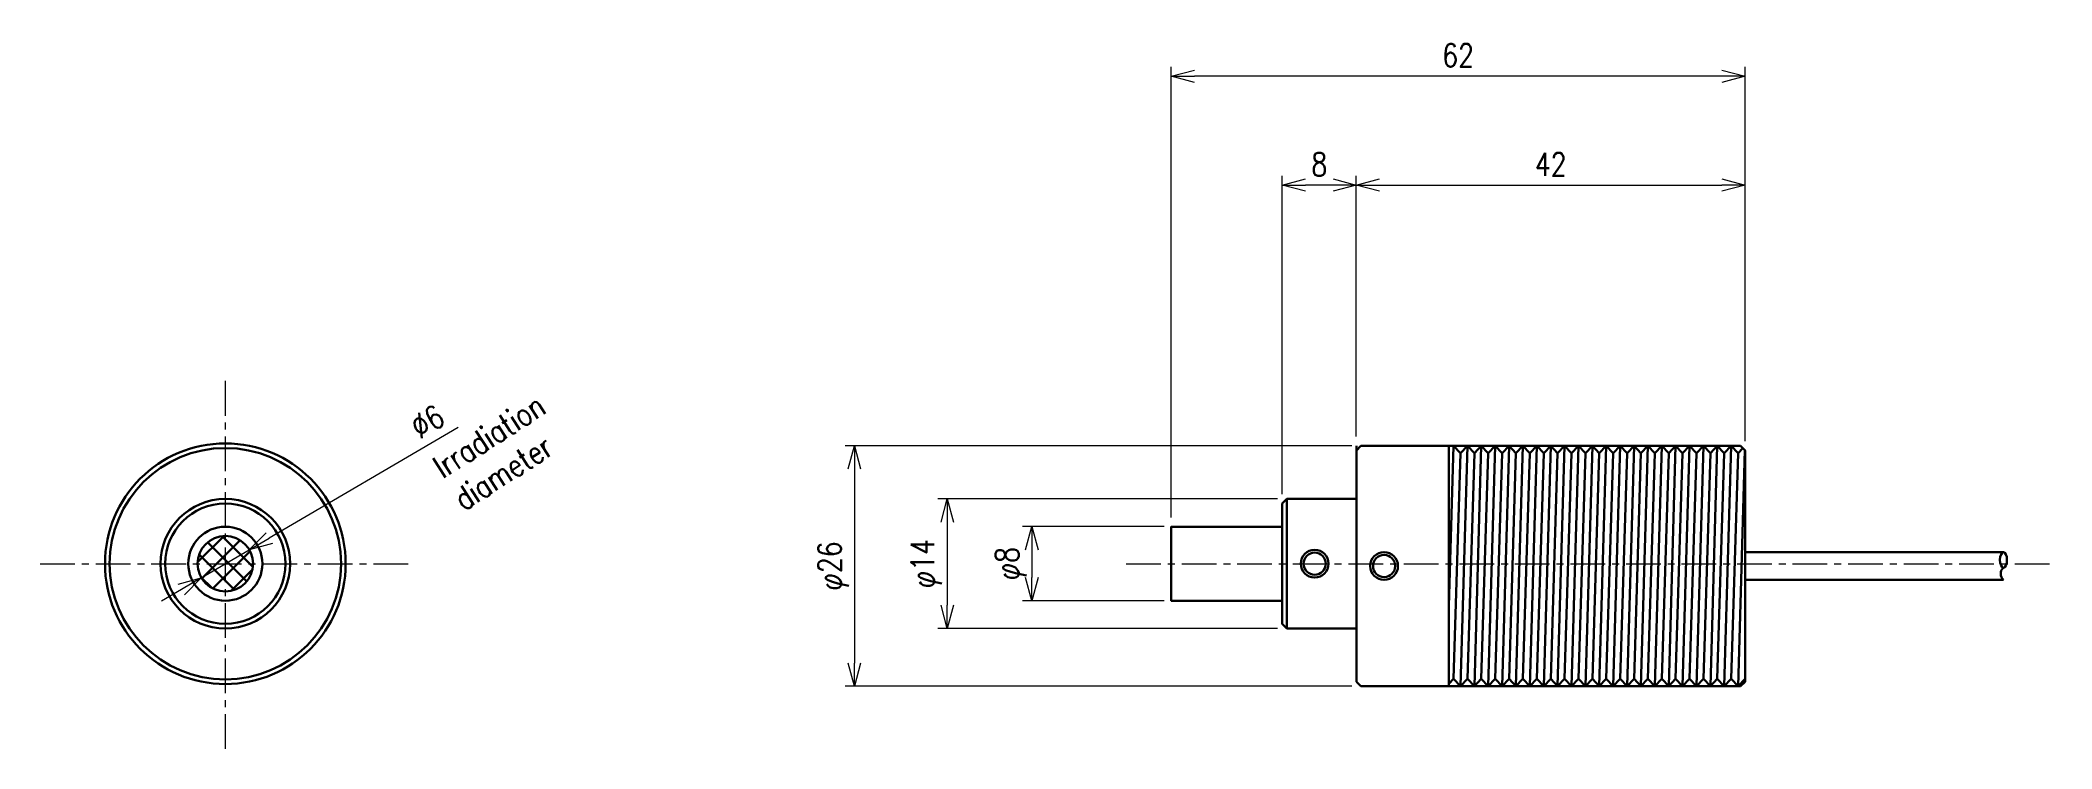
# Model space of a CAD drawing. Header units: millimetres. Extents: x 15 to 232, y 25 to 101.
import ezdxf

# ---------------------------------------------------------------- set-up
doc = ezdxf.new("R2010")
doc.units = ezdxf.units.MM
doc.linetypes.add('CENTER', pattern=[2, 1.25, -0.25, 0.25, -0.25])
doc.layers.get('0').update_dxf_attribs({"lineweight": 30})
doc.layers.get('Defpoints').update_dxf_attribs({"lineweight": 9})
doc.layers.add('2KD_寸法１', color=7, linetype='Continuous', lineweight=15)
doc.layers.add('2KD_寸法１ @ 1', color=7, linetype='Continuous', lineweight=15)
doc.styles.get("Standard").update_dxf_attribs({"font": 'simplex.shx', "width": 0.8, "bigfont": 'extfont.shx'})
doc.dimstyles.new('KD-STD', dxfattribs={"dimscale": 0, "dimtxt": 2.5, "dimasz": 2.5, "dimexe": 1, "dimexo": 1, "dimgap": 1, "dimtad": 1, "dimdsep": 46, "dimtxsty": 'Standard', "dimblk": 'OPEN30', "dimcen": 0, "dimadec": 0, "dimazin": 0, "dimtfac": 1, "dimtmove": 0, "dimatfit": 3, "dimldrblk": 'OPEN30', "dimfxl": 1, "dimtolj": 1, "dimtzin": 0, "dimlwd": 15, "dimlwe": 15, "dimarcsym": 0})

# ---------------------------------------------------------------- blocks, each defined once
blk = doc.blocks.new('_Open30')
at = {"lineweight": -2}
for p, q in [((-1, 0.268), (0, 0)), ((0, 0), (-1, -0.268)), ((0, 0), (-1, 0))]:
    blk.add_line(p, q, dxfattribs=at)
blk = doc.blocks.new('*D53')
at = {"layer": '2KD_寸法１', "color": 0, "lineweight": 15}
for p, q in [((136.59, 48.77), (121.3, 48.77)), ((122.3, 46.27), (122.3, 43.27)), ((136.59, 40.77), (121.3, 40.77))]:
    blk.add_line(p, q, dxfattribs=at)
at = {"layer": 'Defpoints', "color": 0}
for p in [(137.59, 48.77), (122.3, 40.77), (137.59, 40.77)]:
    blk.add_point(p, dxfattribs=at)
at = {"layer": '2KD_寸法１', "color": 0, "lineweight": 15, "xscale": 2.5, "yscale": 2.5, "zscale": 2.5}
for p, rotation in [((122.3, 48.77), 90), ((122.3, 40.77), 270)]:
    blk.add_blockref('_Open30', p, dxfattribs=dict(at, rotation=rotation))
at = {"layer": '2KD_寸法１', "color": 0, "insert": (120.05, 44.77), "char_height": 2.5, "attachment_point": 5, "rotation": 90}
blk.add_mtext('\\A1;φ8', dxfattribs=at)
blk = doc.blocks.new('*D54')
at = {"layer": '2KD_寸法１', "color": 0, "lineweight": 15}
for p, q in [((148.86, 51.77), (112.16, 51.77)), ((113.16, 49.27), (113.16, 40.27)), ((148.86, 37.77), (112.16, 37.77))]:
    blk.add_line(p, q, dxfattribs=at)
at = {"layer": 'Defpoints', "color": 0}
for p in [(149.86, 51.77), (113.16, 37.77), (149.86, 37.77)]:
    blk.add_point(p, dxfattribs=at)
at = {"layer": '2KD_寸法１', "color": 0, "lineweight": 15, "xscale": 2.5, "yscale": 2.5, "zscale": 2.5}
for p, rotation in [((113.16, 51.77), 90), ((113.16, 37.77), 270)]:
    blk.add_blockref('_Open30', p, dxfattribs=dict(at, rotation=rotation))
at = {"layer": '2KD_寸法１', "color": 0, "insert": (110.91, 44.77), "char_height": 2.5, "attachment_point": 5, "rotation": 90}
blk.add_mtext('\\A1;φ14', dxfattribs=at)
blk = doc.blocks.new('*D55')
at = {"layer": '2KD_寸法１', "color": 0, "lineweight": 15}
for p, q in [((156.86, 57.52), (102.13, 57.52)), ((103.13, 55.02), (103.13, 34.02)), ((156.86, 31.52), (102.13, 31.52))]:
    blk.add_line(p, q, dxfattribs=at)
at = {"layer": 'Defpoints', "color": 0}
for p in [(157.86, 57.52), (103.13, 31.52), (157.86, 31.52)]:
    blk.add_point(p, dxfattribs=at)
at = {"layer": '2KD_寸法１', "color": 0, "lineweight": 15, "xscale": 2.5, "yscale": 2.5, "zscale": 2.5}
for p, rotation in [((103.13, 57.52), 90), ((103.13, 31.52), 270)]:
    blk.add_blockref('_Open30', p, dxfattribs=dict(at, rotation=rotation))
at = {"layer": '2KD_寸法１', "color": 0, "insert": (100.88, 44.52), "char_height": 2.5, "attachment_point": 5, "rotation": 90}
blk.add_mtext('\\A1;φ26', dxfattribs=at)
blk = doc.blocks.new('*D56')
at = {"layer": '2KD_寸法１', "color": 0, "lineweight": 15}
for p, q in [((60.32, 59.47), (39.91, 47.54)), ((32.57, 43.25), (37.75, 46.28)), ((30.42, 41.99), (28.26, 40.73))]:
    blk.add_line(p, q, dxfattribs=at)
at = {"layer": 'Defpoints', "color": 0}
for p in [(37.75, 46.28), (32.57, 43.25)]:
    blk.add_point(p, dxfattribs=at)
at = {"layer": '2KD_寸法１', "color": 0, "lineweight": 15, "xscale": 2.5, "yscale": 2.5, "zscale": 2.5}
for p, rotation in [((37.75, 46.28), 210.3050491973752), ((32.57, 43.25), 30.30504919737527)]:
    blk.add_blockref('_Open30', p, dxfattribs=dict(at, rotation=rotation))
at = {"layer": '2KD_寸法１', "color": 0, "insert": (57, 60.13), "char_height": 2.5, "attachment_point": 5, "rotation": 30.305}
blk.add_mtext('\\A1;∅6', dxfattribs=at)
blk = doc.blocks.new('*D57')
at = {"layer": '2KD_寸法１', "color": 0, "lineweight": 15}
for p, q in [((157.36, 58.52), (157.36, 86.68)), ((159.86, 85.68), (196.86, 85.68)), ((199.36, 58.02), (199.36, 86.68))]:
    blk.add_line(p, q, dxfattribs=at)
at = {"layer": 'Defpoints', "color": 0}
for p in [(199.36, 85.68), (157.36, 57.52), (199.36, 57.02)]:
    blk.add_point(p, dxfattribs=at)
at = {"layer": '2KD_寸法１', "color": 0, "lineweight": 15, "xscale": 2.5, "yscale": 2.5, "zscale": 2.5, "rotation": 180}
blk.add_blockref('_Open30', (157.36, 85.68), dxfattribs=at)
at = {"layer": '2KD_寸法１', "color": 0, "lineweight": 15, "xscale": 2.5, "yscale": 2.5, "zscale": 2.5}
blk.add_blockref('_Open30', (199.36, 85.68), dxfattribs=at)
at = {"layer": '2KD_寸法１', "color": 0, "insert": (178.36, 87.93), "char_height": 2.5, "attachment_point": 5}
blk.add_mtext('\\A1;42', dxfattribs=at)
blk = doc.blocks.new('*D58')
at = {"layer": '2KD_寸法１', "color": 0, "lineweight": 15}
for p, q in [((149.36, 52.27), (149.36, 86.68)), ((154.86, 85.68), (151.86, 85.68)), ((157.36, 58.52), (157.36, 86.68))]:
    blk.add_line(p, q, dxfattribs=at)
at = {"layer": 'Defpoints', "color": 0}
for p in [(149.36, 85.68), (157.36, 57.52), (149.36, 51.27)]:
    blk.add_point(p, dxfattribs=at)
at = {"layer": '2KD_寸法１', "color": 0, "lineweight": 15, "xscale": 2.5, "yscale": 2.5, "zscale": 2.5, "rotation": 180}
blk.add_blockref('_Open30', (149.36, 85.68), dxfattribs=at)
at = {"layer": '2KD_寸法１', "color": 0, "lineweight": 15, "xscale": 2.5, "yscale": 2.5, "zscale": 2.5}
blk.add_blockref('_Open30', (157.36, 85.68), dxfattribs=at)
at = {"layer": '2KD_寸法１', "color": 0, "insert": (153.36, 87.93), "char_height": 2.5, "attachment_point": 5}
blk.add_mtext('\\A1;8', dxfattribs=at)
blk = doc.blocks.new('*D59')
at = {"layer": '2KD_寸法１', "color": 0, "lineweight": 15}
for p, q in [((137.36, 49.77), (137.36, 98.45)), ((199.36, 58.02), (199.36, 98.45)), ((196.86, 97.45), (139.86, 97.45))]:
    blk.add_line(p, q, dxfattribs=at)
at = {"layer": 'Defpoints', "color": 0}
for p in [(137.36, 97.45), (199.36, 57.02), (137.36, 48.77)]:
    blk.add_point(p, dxfattribs=at)
at = {"layer": '2KD_寸法１', "color": 0, "lineweight": 15, "xscale": 2.5, "yscale": 2.5, "zscale": 2.5, "rotation": 180}
blk.add_blockref('_Open30', (137.36, 97.45), dxfattribs=at)
at = {"layer": '2KD_寸法１', "color": 0, "lineweight": 15, "xscale": 2.5, "yscale": 2.5, "zscale": 2.5}
blk.add_blockref('_Open30', (199.36, 97.45), dxfattribs=at)
at = {"layer": '2KD_寸法１', "color": 0, "insert": (168.36, 99.7), "char_height": 2.5, "attachment_point": 5}
blk.add_mtext('\\A1;62', dxfattribs=at)
blk = doc.blocks.new('A$C15A41AE8')
for radius in [13, 12.5, 7, 6.5, 4, 3]:
    blk.add_circle((0, 0), radius)
blk = doc.blocks.new('A$C168D57CC')
at = {"ltscale": 0.5}
for p, q in [((20, -8.75), (20, 16.75)), ((20.5, 16.75), (61.5, 16.75)), ((30, 16.75), (30, -9.25)), ((30, -0.58), (30.5, 16.75)), ((31.25, 15.94), (30.5, 16.75)), ((31.25, 15.94), (30.5, -8.44)), ((32, 16.75), (31.25, 15.94)), ((31.25, -9.25), (32, 16.75)), ((32.75, 15.94), (32, 16.75)), ((32.75, 15.94), (32, -8.44)), ((33.5, 16.75), (32.75, 15.94)), ((32.75, -9.25), (33.5, 16.75)), ((34.25, 15.94), (33.5, 16.75)), ((34.25, 15.94), (33.5, -8.44)), ((35, 16.75), (34.25, 15.94)), ((34.25, -9.25), (35, 16.75)), ((35.75, 15.94), (35, 16.75)), ((35.75, 15.94), (35, -8.44)), ((36.5, 16.75), (35.75, 15.94)), ((35.75, -9.25), (36.5, 16.75)), ((37.25, 15.94), (36.5, 16.75)), ((37.25, 15.94), (36.5, -8.44)), ((38, 16.75), (37.25, 15.94)), ((37.25, -9.25), (38, 16.75)), ((38.75, 15.94), (38, 16.75)), ((38.75, 15.94), (38, -8.44)), ((39.5, 16.75), (38.75, 15.94)), ((38.75, -9.25), (39.5, 16.75)), ((40.25, 15.94), (39.5, 16.75)), ((40.25, 15.94), (39.5, -8.44)), ((41, 16.75), (40.25, 15.94)), ((40.25, -9.25), (41, 16.75)), ((41.75, 15.94), (41, 16.75)), ((41.75, 15.94), (41, -8.44)), ((42.5, 16.75), (41.75, 15.94)), ((41.75, -9.25), (42.5, 16.75)), ((43.25, 15.94), (42.5, 16.75)), ((43.25, 15.94), (42.5, -8.44)), ((44, 16.75), (43.25, 15.94)), ((43.25, -9.25), (44, 16.75)), ((44.75, 15.94), (44, 16.75)), ((44.75, 15.94), (44, -8.44)), ((45.5, 16.75), (44.75, 15.94)), ((44.75, -9.25), (45.5, 16.75)), ((46.25, 15.94), (45.5, 16.75)), ((46.25, 15.94), (45.5, -8.44)), ((47, 16.75), (46.25, 15.94)), ((46.25, -9.25), (47, 16.75)), ((47.75, 15.94), (47, 16.75)), ((47.75, 15.94), (47, -8.44)), ((48.5, 16.75), (47.75, 15.94)), ((47.75, -9.25), (48.5, 16.75)), ((49.25, 15.94), (48.5, 16.75)), ((49.25, 15.94), (48.5, -8.44)), ((50, 16.75), (49.25, 15.94)), ((49.25, -9.25), (50, 16.75)), ((50.75, 15.94), (50, 16.75)), ((50.75, 15.94), (50, -8.44)), ((51.5, 16.75), (50.75, 15.94)), ((50.75, -9.25), (51.5, 16.75)), ((52.25, 15.94), (51.5, 16.75)), ((52.25, 15.94), (51.5, -8.44)), ((53, 16.75), (52.25, 15.94)), ((52.25, -9.25), (53, 16.75)), ((53.75, 15.94), (53, 16.75)), ((53.75, 15.94), (53, -8.44)), ((54.5, 16.75), (53.75, 15.94)), ((53.75, -9.25), (54.5, 16.75)), ((55.25, 15.94), (54.5, 16.75)), ((55.25, 15.94), (54.5, -8.44)), ((56, 16.75), (55.25, 15.94)), ((55.25, -9.25), (56, 16.75)), ((56.75, 15.94), (56, 16.75)), ((56.75, 15.94), (56, -8.44)), ((57.5, 16.75), (56.75, 15.94)), ((56.75, -9.25), (57.5, 16.75)), ((58.25, 15.94), (57.5, 16.75)), ((58.25, 15.94), (57.5, -8.44)), ((59, 16.75), (58.25, 15.94)), ((58.25, -9.25), (59, 16.75)), ((59.75, 15.94), (59, 16.75)), ((59.75, 15.94), (59, -8.44)), ((60.5, 16.75), (59.75, 15.94)), ((59.75, -9.25), (60.5, 16.75)), ((61.25, 15.94), (60.5, 16.75)), ((61.25, 15.94), (60.5, -8.44)), ((61.76, 16.49), (61.25, 15.94)), ((61.25, -9.25), (61.99, 16.26)), ((61.5, 16.75), (62, 16.25)), ((12.5, 11), (12.5, -3)), ((30.5, -8.44), (30, -8.98)), ((31.25, -9.25), (30.5, -8.44)), ((32, -8.44), (31.25, -9.25)), ((32.75, -9.25), (32, -8.44)), ((33.5, -8.44), (32.75, -9.25)), ((34.25, -9.25), (33.5, -8.44)), ((35, -8.44), (34.25, -9.25)), ((35.75, -9.25), (35, -8.44)), ((36.5, -8.44), (35.75, -9.25)), ((37.25, -9.25), (36.5, -8.44)), ((38, -8.44), (37.25, -9.25)), ((38.75, -9.25), (38, -8.44)), ((39.5, -8.44), (38.75, -9.25)), ((40.25, -9.25), (39.5, -8.44)), ((41, -8.44), (40.25, -9.25)), ((41.75, -9.25), (41, -8.44)), ((42.5, -8.44), (41.75, -9.25)), ((43.25, -9.25), (42.5, -8.44)), ((44, -8.44), (43.25, -9.25)), ((44.75, -9.25), (44, -8.44)), ((45.5, -8.44), (44.75, -9.25)), ((46.25, -9.25), (45.5, -8.44)), ((47, -8.44), (46.25, -9.25)), ((47.75, -9.25), (47, -8.44)), ((48.5, -8.44), (47.75, -9.25)), ((49.25, -9.25), (48.5, -8.44)), ((50, -8.44), (49.25, -9.25)), ((50.75, -9.25), (50, -8.44)), ((51.5, -8.44), (50.75, -9.25)), ((52.25, -9.25), (51.5, -8.44)), ((53, -8.44), (52.25, -9.25)), ((53.75, -9.25), (53, -8.44)), ((54.5, -8.44), (53.75, -9.25)), ((55.25, -9.25), (54.5, -8.44)), ((56, -8.44), (55.25, -9.25)), ((56.75, -9.25), (56, -8.44)), ((57.5, -8.44), (56.75, -9.25)), ((58.25, -9.25), (57.5, -8.44)), ((59, -8.44), (58.25, -9.25)), ((59.75, -9.25), (59, -8.44)), ((60.5, -8.44), (59.75, -9.25)), ((61.25, -9.25), (60.5, -8.44)), ((62, -8.44), (61.25, -9.25)), ((61.5, -9.25), (20.5, -9.25)), ((62, -8.75), (61.5, -9.25))]:
    blk.add_line(p, q, dxfattribs=at)
for p, q in [((20.5, 16.75), (20, 16.25)), ((62, 16.25), (62, -8.75)), ((62, 5.25), (89.92, 5.25)), ((62, 2.25), (89.92, 2.25)), ((20.5, -9.25), (20, -8.75))]:
    blk.add_line(p, q)
for points in [[(20, 11), (12.5, 11), (12, 10.5), (12, -2.5), (12.5, -3), (20, -3)], [(12, 8), (0, 8), (0, 0), (12, 0)]]:
    blk.add_lwpolyline(points, close=True, dxfattribs=at)
for centre, radius in [((15.5, 4), 1.5), ((15.5, 4), 1.2), ((23, 3.75), 1.5), ((23, 3.75), 1.2)]:
    blk.add_circle(centre, radius)
blk.add_arc((90.56, 2.93), 0.936, 136.682, 226.3832)
at = {"extrusion": (0, 0, -1)}
blk.add_ellipse((89.92, 4.41), major_axis=(0, 0.842), ratio=0.448876, start_param=1.570796326794872, end_param=7.853981633974458, dxfattribs=at)

msp = doc.modelspace()

# ---------------------------------------------------------------- hatches: boundary and pattern name
h = msp.add_hatch()
h.set_pattern_fill('ANSI37', color=256, scale=0.5, style=0)
h.set_pattern_definition([(45, (-97.5533, -140.9157), (-1.122532, 1.122532), []), (135, (-97.5533, -140.9157), (-1.122532, -1.122532), [])])
h.paths.add_polyline_path([(32.165, 44.765, 1), (38.165, 44.765, 1)])

# ---------------------------------------------------------------- linework, layer by layer
at = {"layer": '2KD_寸法１', "linetype": 'CENTER', "ltscale": 3}
for p, q in [((35.165, 24.765), (35.165, 64.765)), ((15.165, 44.765), (55.165, 44.765)), ((132.5, 44.765), (232.5, 44.765))]:
    msp.add_line(p, q, dxfattribs=at)

# ---------------------------------------------------------------- block references
for name, p in [('A$C15A41AE8', (35.165, 44.765)), ('A$C168D57CC', (137.363, 40.765))]:
    msp.add_blockref(name, p)

# ---------------------------------------------------------------- texts
at = {"layer": '2KD_寸法１ @ 1', "insert": (57.328, 55.991), "char_height": 2.5, "attachment_point": 1, "rotation": 32.73932}
msp.add_mtext('Irradiation\\Pdiameter', dxfattribs=at)

# ---------------------------------------------------------------- dimensions: what is measured, and where the dimension line sits
at = {"layer": '2KD_寸法１ @ 1'}
for base, p1, p2, picture, middle in [((137.363, 97.45), (199.363, 57.015), (137.363, 48.765), '*D59', (168.363, 99.7)), ((149.363, 85.676), (157.363, 57.515), (149.363, 51.265), '*D58', (153.363, 87.926)), ((199.363, 85.676), (157.363, 57.515), (199.363, 57.015), '*D57', (178.363, 87.926))]:
    dim = msp.add_linear_dim(base=base, p1=p1, p2=p2, dimstyle='KD-STD', override={"dimscale": 1, "dimtix": 0, "dimtofl": 1, "dimtmove": 0, "dimatfit": 3}, dxfattribs=at)
    dim.commit()
    dim.dimension.update_dxf_attribs({"geometry": picture, "text_midpoint": middle})
dim = msp.add_diameter_dim_2p(p1=(32.575, 43.251), p2=(37.755, 46.279), dimstyle='KD-STD', override={"dimscale": 1, "dimtix": 0, "dimtofl": 1, "dimtmove": 0, "dimatfit": 3}, dxfattribs=at)
dim.commit()
dim.dimension.update_dxf_attribs({"geometry": '*D56', "text_midpoint": (58.137, 58.192), "dimtype": 131})
for base, p1, p2, picture, middle in [((103.128, 31.515), (157.863, 57.515), (157.863, 31.515), '*D55', (100.878, 44.515)), ((113.159, 37.765), (149.863, 51.765), (149.863, 37.765), '*D54', (110.909, 44.765)), ((122.296, 40.765), (137.593, 48.765), (137.593, 40.765), '*D53', (120.046, 44.765))]:
    dim = msp.add_linear_dim(base=base, p1=p1, p2=p2, angle=90, text='φ<>', dimstyle='KD-STD', override={"dimscale": 1, "dimtix": 0, "dimtofl": 1, "dimtmove": 0, "dimatfit": 3}, dxfattribs=at)
    dim.commit()
    dim.dimension.update_dxf_attribs({"geometry": picture, "text_midpoint": middle})

doc.saveas('drawing.dxf')
